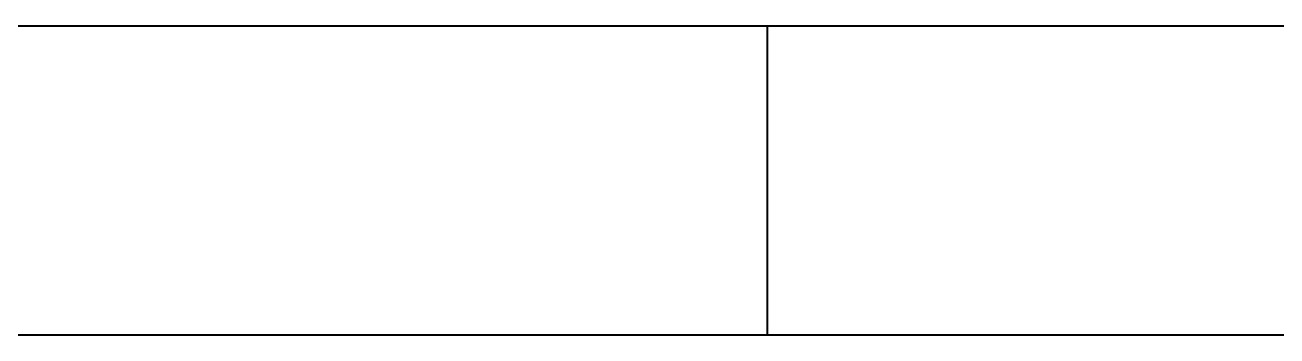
# Model space of a CAD drawing. Header units: millimetres. Extents: x 1.5 to 17.5, y 1 to 11.2.
# Drawn here: x 8.778 to 9.996, y 10.699 to 11.001 of the extents above; entities that cross this region are included whole.
import ezdxf

# ---------------------------------------------------------------- set-up
doc = ezdxf.new("R2010")
doc.units = ezdxf.units.MM
doc.header["$MEASUREMENT"] = 0
doc.layers.add('Mechanical16', color=56, linetype='Continuous')

msp = doc.modelspace()

# ---------------------------------------------------------------- linework, layer by layer
at = {"layer": 'Mechanical16', "const_width": 0.002}
for points in [[(1.5, 11), (17.5, 11)], [(9.5, 10.7), (9.5, 11)], [(1.8, 10.7), (17.2, 10.7)]]:
    msp.add_lwpolyline(points, dxfattribs=at)
at = {"layer": 'Mechanical16', "const_width": 0.001}
for points in [[(9.4995, 11, 1), (9.5005, 11, 1)], [(9.4995, 10.7, 1), (9.5005, 10.7, 1)]]:
    msp.add_lwpolyline(points, format="xyb", close=True, dxfattribs=at)

doc.saveas('drawing.dxf')
